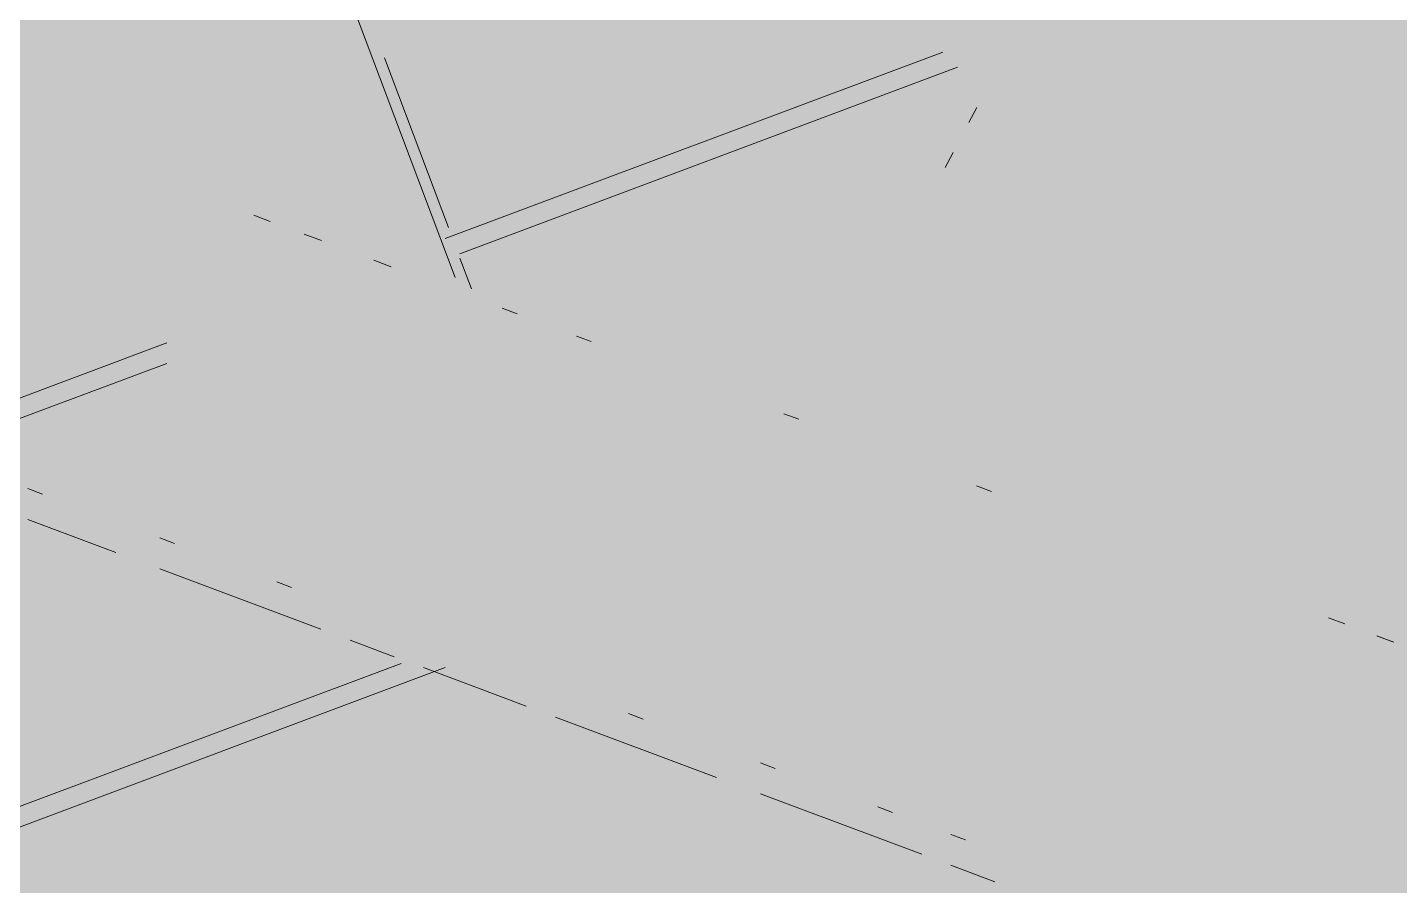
# Paper-space layout '03 3D Building and Roof' of a CAD drawing. Header units: millimetres. Extents: x 5 to 415, y 5 to 292.
# Drawn here: x 95.91 to 101.73, y 96.02 to 99.66 of the extents above; entities that cross this region are included whole.
import ezdxf

# ---------------------------------------------------------------- set-up
doc = ezdxf.new("R2010")
doc.units = ezdxf.units.MM
doc.layers.add('EXISTING', color=7, linetype='Continuous')
doc.layers.add('IMAGES', color=7, linetype='Continuous')

# ---------------------------------------------------------------- blocks, each defined once
blk = doc.blocks.new('SHEET_03')
at = {"layer": 'EXISTING', "color": 250, "lineweight": 9}
for p, q in [((97.7266, 98.5974), (97.0106, 100.4929)), ((97.4254, 99.5291), (97.697, 98.8101)), ((97.683, 98.7625), (99.7951, 99.5537)), ((97.7451, 98.6983), (99.8572, 99.4895)), ((99.9396, 99.3191), (99.9059, 99.2552)), ((99.8386, 99.1274), (99.8049, 99.0635)), ((96.8717, 98.8615), (96.9412, 98.8355)), ((97.0847, 98.7817), (97.1588, 98.754)), ((97.381, 98.6708), (97.455, 98.643)), ((97.7463, 98.6794), (97.7957, 98.5487)), ((97.9887, 98.4431), (97.9258, 98.4667)), ((98.3032, 98.3253), (98.2403, 98.3488)), ((87.4954, 94.9461), (96.5027, 98.3203)), ((87.7439, 94.9518), (96.5027, 98.2329)), ((99.1839, 97.9953), (99.121, 98.0189)), ((95.9127, 97.7014), (95.9749, 97.6781)), ((100.0017, 97.689), (99.9388, 97.7126)), ((96.2858, 97.4305), (95.9127, 97.5703)), ((96.4723, 97.4917), (96.5345, 97.4684)), ((97.1563, 97.1044), (96.4723, 97.3606)), ((96.9697, 97.3054), (97.0319, 97.2821)), ((101.4314, 97.1534), (101.5009, 97.1274)), ((101.7003, 97.0527), (101.6374, 97.0763)), ((101.6397, 97.0754), (101.7092, 97.0494)), ((97.4671, 96.988), (97.2806, 97.0578)), ((89.8559, 94.0968), (97.4966, 96.9591)), ((89.9802, 94.056), (97.683, 96.9415)), ((98.0267, 96.7783), (97.5915, 96.9414)), ((98.8351, 96.4755), (98.1511, 96.7317)), ((98.462, 96.7464), (98.5242, 96.7231)), ((99.0216, 96.5368), (99.0838, 96.5135)), ((99.7055, 96.1494), (99.0216, 96.4057)), ((99.519, 96.3504), (99.5812, 96.3271)), ((99.8299, 96.234), (99.8921, 96.2107)), ((100.0164, 96.033), (99.8299, 96.1029))]:
    blk.add_line(p, q, dxfattribs=at)
at = {"layer": 'IMAGES', "color": 7}
for points in [[(95.8378, 99.1429), (96.0092, 99.1429), (95.8378, 103.0857), (96.0092, 103.0857)], [(96.0092, 99.1429), (96.1805, 99.1429), (96.0092, 102.2286), (96.1805, 102.2286)], [(96.1805, 99.3143), (96.3519, 99.3143), (96.1805, 102.2286), (96.3519, 102.2286)], [(96.3519, 99.3143), (97.0373, 99.3143), (96.3519, 99.8286), (97.0373, 99.8286)], [(97.0373, 99.6571), (97.2087, 99.6571), (97.0373, 99.8286), (97.2087, 99.8286)], [(97.2087, 99.6571), (97.3801, 99.6571), (97.2087, 99.8286), (97.3801, 99.8286)], [(97.3801, 99.4857), (97.5514, 99.4857), (97.3801, 99.8286), (97.5514, 99.8286)], [(97.5514, 99.6571), (97.7228, 99.6571), (97.5514, 99.8286), (97.7228, 99.8286)], [(97.7228, 99.6571), (97.8942, 99.6571), (97.7228, 99.8286), (97.8942, 99.8286)], [(97.8942, 99.6571), (98.0655, 99.6571), (97.8942, 99.8286), (98.0655, 99.8286)], [(98.0655, 99.6571), (98.4082, 99.6571), (98.0655, 99.8286), (98.4082, 99.8286)], [(98.4082, 99.6571), (98.5796, 99.6571), (98.4082, 99.8286), (98.5796, 99.8286)], [(98.5796, 99.6571), (98.9223, 99.6571), (98.5796, 99.8286), (98.9223, 99.8286)], [(98.9223, 99.6571), (99.7792, 99.6571), (98.9223, 99.8286), (99.7792, 99.8286)], [(99.7792, 99.6571), (99.9505, 99.6571), (99.7792, 99.8286), (99.9505, 99.8286)], [(99.9505, 99.6571), (100.1219, 99.6571), (99.9505, 99.8286), (100.1219, 99.8286)], [(100.1219, 99.4857), (101.6641, 99.4857), (100.1219, 99.8286), (101.6641, 99.8286)], [(101.6641, 97.4286), (101.8355, 97.4286), (101.6641, 99.8286), (101.8355, 99.8286)], [(97.0373, 99.3143), (97.2087, 99.3143), (97.0373, 99.6571), (97.2087, 99.6571)], [(97.2087, 99.4857), (97.3801, 99.4857), (97.2087, 99.6571), (97.3801, 99.6571)], [(97.5514, 99.4857), (97.7228, 99.4857), (97.5514, 99.6571), (97.7228, 99.6571)], [(97.7228, 99.4857), (98.0655, 99.4857), (97.7228, 99.6571), (98.0655, 99.6571)], [(98.0655, 99.4857), (98.2369, 99.4857), (98.0655, 99.6571), (98.2369, 99.6571)], [(98.2369, 99.4857), (98.4082, 99.4857), (98.2369, 99.6571), (98.4082, 99.6571)], [(98.4082, 99.4857), (99.0937, 99.4857), (98.4082, 99.6571), (99.0937, 99.6571)], [(99.0937, 99.4857), (99.4364, 99.4857), (99.0937, 99.6571), (99.4364, 99.6571)], [(99.4364, 99.4857), (99.6078, 99.4857), (99.4364, 99.6571), (99.6078, 99.6571)], [(99.6078, 99.4857), (99.9505, 99.4857), (99.6078, 99.6571), (99.9505, 99.6571)], [(99.9505, 99.4857), (100.1219, 99.4857), (99.9505, 99.6571), (100.1219, 99.6571)], [(97.2087, 99.3143), (97.3801, 99.3143), (97.2087, 99.4857), (97.3801, 99.4857)], [(97.3801, 99.3143), (97.5514, 99.3143), (97.3801, 99.4857), (97.5514, 99.4857)], [(97.5514, 99.3143), (97.7228, 99.3143), (97.5514, 99.4857), (97.7228, 99.4857)], [(97.7228, 99.3143), (97.8942, 99.3143), (97.7228, 99.4857), (97.8942, 99.4857)], [(97.8942, 99.3143), (98.751, 99.3143), (97.8942, 99.4857), (98.751, 99.4857)], [(98.751, 99.3143), (98.9223, 99.3143), (98.751, 99.4857), (98.9223, 99.4857)], [(98.9223, 99.3143), (99.0937, 99.3143), (98.9223, 99.4857), (99.0937, 99.4857)], [(99.0937, 99.3143), (99.2651, 99.3143), (99.0937, 99.4857), (99.2651, 99.4857)], [(99.2651, 99.3143), (99.4364, 99.3143), (99.2651, 99.4857), (99.4364, 99.4857)], [(99.4364, 99.1429), (99.6078, 99.1429), (99.4364, 99.4857), (99.6078, 99.4857)], [(99.6078, 99.3143), (99.9505, 99.3143), (99.6078, 99.4857), (99.9505, 99.4857)], [(99.9505, 99.3143), (100.1219, 99.3143), (99.9505, 99.4857), (100.1219, 99.4857)], [(100.1219, 99.1429), (100.2932, 99.1429), (100.1219, 99.4857), (100.2932, 99.4857)], [(100.2932, 98.9714), (101.6641, 98.9714), (100.2932, 99.4857), (101.6641, 99.4857)], [(96.1805, 99.1429), (96.5233, 99.1429), (96.1805, 99.3143), (96.5233, 99.3143)], [(96.5233, 99.1429), (96.6946, 99.1429), (96.5233, 99.3143), (96.6946, 99.3143)], [(96.6946, 99.1429), (97.2087, 99.1429), (96.6946, 99.3143), (97.2087, 99.3143)], [(97.2087, 99.1429), (97.3801, 99.1429), (97.2087, 99.3143), (97.3801, 99.3143)], [(97.3801, 99.1429), (97.7228, 99.1429), (97.3801, 99.3143), (97.7228, 99.3143)], [(97.7228, 99.1429), (97.8942, 99.1429), (97.7228, 99.3143), (97.8942, 99.3143)], [(97.8942, 99.1429), (98.2369, 99.1429), (97.8942, 99.3143), (98.2369, 99.3143)], [(98.2369, 99.1429), (98.5796, 99.1429), (98.2369, 99.3143), (98.5796, 99.3143)], [(98.5796, 99.1429), (98.751, 99.1429), (98.5796, 99.3143), (98.751, 99.3143)], [(98.751, 99.1429), (98.9223, 99.1429), (98.751, 99.3143), (98.9223, 99.3143)], [(98.9223, 98.9714), (99.0937, 98.9714), (98.9223, 99.3143), (99.0937, 99.3143)], [(99.0937, 99.1429), (99.4364, 99.1429), (99.0937, 99.3143), (99.4364, 99.3143)], [(99.6078, 99.1429), (99.7792, 99.1429), (99.6078, 99.3143), (99.7792, 99.3143)], [(99.7792, 99.1429), (99.9505, 99.1429), (99.7792, 99.3143), (99.9505, 99.3143)], [(99.9505, 99.1429), (100.1219, 99.1429), (99.9505, 99.3143), (100.1219, 99.3143)], [(95.8378, 98.9714), (96.0092, 98.9714), (95.8378, 99.1429), (96.0092, 99.1429)], [(96.0092, 98.9714), (96.1805, 98.9714), (96.0092, 99.1429), (96.1805, 99.1429)], [(96.1805, 98.9714), (96.3519, 98.9714), (96.1805, 99.1429), (96.3519, 99.1429)], [(96.3519, 98.8), (96.5233, 98.8), (96.3519, 99.1429), (96.5233, 99.1429)], [(96.5233, 98.9714), (96.6946, 98.9714), (96.5233, 99.1429), (96.6946, 99.1429)], [(96.6946, 98.9714), (97.0373, 98.9714), (96.6946, 99.1429), (97.0373, 99.1429)], [(97.0373, 98.9714), (97.2087, 98.9714), (97.0373, 99.1429), (97.2087, 99.1429)], [(97.2087, 98.9714), (97.3801, 98.9714), (97.2087, 99.1429), (97.3801, 99.1429)], [(97.3801, 98.9714), (97.5514, 98.9714), (97.3801, 99.1429), (97.5514, 99.1429)], [(97.5514, 98.9714), (97.7228, 98.9714), (97.5514, 99.1429), (97.7228, 99.1429)], [(97.7228, 98.9714), (97.8942, 98.9714), (97.7228, 99.1429), (97.8942, 99.1429)], [(97.8942, 98.9714), (98.2369, 98.9714), (97.8942, 99.1429), (98.2369, 99.1429)], [(98.2369, 98.9714), (98.4082, 98.9714), (98.2369, 99.1429), (98.4082, 99.1429)], [(98.4082, 98.9714), (98.5796, 98.9714), (98.4082, 99.1429), (98.5796, 99.1429)], [(98.5796, 98.9714), (98.9223, 98.9714), (98.5796, 99.1429), (98.9223, 99.1429)], [(99.0937, 98.9714), (99.2651, 98.9714), (99.0937, 99.1429), (99.2651, 99.1429)], [(99.2651, 98.9714), (99.4364, 98.9714), (99.2651, 99.1429), (99.4364, 99.1429)], [(99.4364, 98.8), (99.6078, 98.8), (99.4364, 99.1429), (99.6078, 99.1429)], [(99.6078, 98.9714), (99.7792, 98.9714), (99.6078, 99.1429), (99.7792, 99.1429)], [(99.7792, 98.9714), (99.9505, 98.9714), (99.7792, 99.1429), (99.9505, 99.1429)], [(99.9505, 98.9714), (100.1219, 98.9714), (99.9505, 99.1429), (100.1219, 99.1429)], [(100.1219, 98.9714), (100.2932, 98.9714), (100.1219, 99.1429), (100.2932, 99.1429)], [(95.8378, 98.8), (96.0092, 98.8), (95.8378, 98.9714), (96.0092, 98.9714)], [(96.0092, 98.8), (96.1805, 98.8), (96.0092, 98.9714), (96.1805, 98.9714)], [(96.1805, 98.8), (96.3519, 98.8), (96.1805, 98.9714), (96.3519, 98.9714)], [(96.5233, 98.8), (96.6946, 98.8), (96.5233, 98.9714), (96.6946, 98.9714)], [(96.6946, 98.8), (97.0373, 98.8), (96.6946, 98.9714), (97.0373, 98.9714)], [(97.0373, 98.8), (97.2087, 98.8), (97.0373, 98.9714), (97.2087, 98.9714)], [(97.2087, 98.8), (97.3801, 98.8), (97.2087, 98.9714), (97.3801, 98.9714)], [(97.3801, 98.8), (97.5514, 98.8), (97.3801, 98.9714), (97.5514, 98.9714)], [(97.5514, 98.8), (97.7228, 98.8), (97.5514, 98.9714), (97.7228, 98.9714)], [(97.7228, 98.8), (97.8942, 98.8), (97.7228, 98.9714), (97.8942, 98.9714)], [(97.8942, 98.8), (98.0655, 98.8), (97.8942, 98.9714), (98.0655, 98.9714)], [(98.0655, 98.8), (98.5796, 98.8), (98.0655, 98.9714), (98.5796, 98.9714)], [(98.5796, 98.8), (98.751, 98.8), (98.5796, 98.9714), (98.751, 98.9714)], [(98.751, 98.8), (98.9223, 98.8), (98.751, 98.9714), (98.9223, 98.9714)], [(98.9223, 98.8), (99.2651, 98.8), (98.9223, 98.9714), (99.2651, 98.9714)], [(99.2651, 98.8), (99.4364, 98.8), (99.2651, 98.9714), (99.4364, 98.9714)], [(99.6078, 98.8), (99.7792, 98.8), (99.6078, 98.9714), (99.7792, 98.9714)], [(99.7792, 98.8), (99.9505, 98.8), (99.7792, 98.9714), (99.9505, 98.9714)], [(99.9505, 98.8), (100.1219, 98.8), (99.9505, 98.9714), (100.1219, 98.9714)], [(100.1219, 98.8), (101.6641, 98.8), (100.1219, 98.9714), (101.6641, 98.9714)], [(95.8378, 98.6286), (96.0092, 98.6286), (95.8378, 98.8), (96.0092, 98.8)], [(96.0092, 98.4571), (96.1805, 98.4571), (96.0092, 98.8), (96.1805, 98.8)], [(96.1805, 98.6286), (96.3519, 98.6286), (96.1805, 98.8), (96.3519, 98.8)], [(96.3519, 98.6286), (96.6946, 98.6286), (96.3519, 98.8), (96.6946, 98.8)], [(96.6946, 98.6286), (96.866, 98.6286), (96.6946, 98.8), (96.866, 98.8)], [(96.866, 98.6286), (97.0373, 98.6286), (96.866, 98.8), (97.0373, 98.8)], [(97.0373, 98.6286), (97.3801, 98.6286), (97.0373, 98.8), (97.3801, 98.8)], [(97.3801, 98.6286), (97.5514, 98.6286), (97.3801, 98.8), (97.5514, 98.8)], [(97.5514, 98.6286), (97.7228, 98.6286), (97.5514, 98.8), (97.7228, 98.8)], [(97.7228, 98.6286), (97.8942, 98.6286), (97.7228, 98.8), (97.8942, 98.8)], [(97.8942, 98.6286), (98.0655, 98.6286), (97.8942, 98.8), (98.0655, 98.8)], [(98.0655, 98.6286), (98.2369, 98.6286), (98.0655, 98.8), (98.2369, 98.8)], [(98.2369, 98.6286), (98.4082, 98.6286), (98.2369, 98.8), (98.4082, 98.8)], [(98.4082, 98.6286), (98.9223, 98.6286), (98.4082, 98.8), (98.9223, 98.8)], [(98.9223, 98.6286), (99.4364, 98.6286), (98.9223, 98.8), (99.4364, 98.8)], [(99.4364, 98.6286), (99.7792, 98.6286), (99.4364, 98.8), (99.7792, 98.8)], [(99.7792, 98.6286), (99.9505, 98.6286), (99.7792, 98.8), (99.9505, 98.8)], [(99.9505, 98.4571), (101.6641, 98.4571), (99.9505, 98.8), (101.6641, 98.8)], [(95.4951, 98.4571), (96.0092, 98.4571), (95.4951, 98.6286), (96.0092, 98.6286)], [(96.1805, 98.4571), (96.3519, 98.4571), (96.1805, 98.6286), (96.3519, 98.6286)], [(96.3519, 98.4571), (96.866, 98.4571), (96.3519, 98.6286), (96.866, 98.6286)], [(96.866, 98.4571), (97.0373, 98.4571), (96.866, 98.6286), (97.0373, 98.6286)], [(97.0373, 98.4571), (97.2087, 98.4571), (97.0373, 98.6286), (97.2087, 98.6286)], [(97.2087, 98.4571), (97.3801, 98.4571), (97.2087, 98.6286), (97.3801, 98.6286)], [(97.3801, 98.4571), (97.7228, 98.4571), (97.3801, 98.6286), (97.7228, 98.6286)], [(97.7228, 98.4571), (97.8942, 98.4571), (97.7228, 98.6286), (97.8942, 98.6286)], [(97.8942, 98.2857), (98.0655, 98.2857), (97.8942, 98.6286), (98.0655, 98.6286)], [(98.0655, 98.4571), (98.4082, 98.4571), (98.0655, 98.6286), (98.4082, 98.6286)], [(98.4082, 98.4571), (99.4364, 98.4571), (98.4082, 98.6286), (99.4364, 98.6286)], [(99.4364, 98.4571), (99.6078, 98.4571), (99.4364, 98.6286), (99.6078, 98.6286)], [(99.6078, 98.4571), (99.7792, 98.4571), (99.6078, 98.6286), (99.7792, 98.6286)], [(99.7792, 98.4571), (99.9505, 98.4571), (99.7792, 98.6286), (99.9505, 98.6286)], [(95.1523, 98.2857), (96.0092, 98.2857), (95.1523, 98.4571), (96.0092, 98.4571)], [(96.0092, 98.2857), (96.1805, 98.2857), (96.0092, 98.4571), (96.1805, 98.4571)], [(96.1805, 98.2857), (96.3519, 98.2857), (96.1805, 98.4571), (96.3519, 98.4571)], [(96.3519, 98.2857), (96.6946, 98.2857), (96.3519, 98.4571), (96.6946, 98.4571)], [(96.6946, 98.2857), (96.866, 98.2857), (96.6946, 98.4571), (96.866, 98.4571)], [(96.866, 98.2857), (97.0373, 98.2857), (96.866, 98.4571), (97.0373, 98.4571)], [(97.0373, 98.2857), (97.2087, 98.2857), (97.0373, 98.4571), (97.2087, 98.4571)], [(97.2087, 98.2857), (97.3801, 98.2857), (97.2087, 98.4571), (97.3801, 98.4571)], [(97.3801, 98.2857), (97.5514, 98.2857), (97.3801, 98.4571), (97.5514, 98.4571)], [(97.5514, 98.2857), (97.7228, 98.2857), (97.5514, 98.4571), (97.7228, 98.4571)], [(97.7228, 98.2857), (97.8942, 98.2857), (97.7228, 98.4571), (97.8942, 98.4571)], [(98.0655, 98.2857), (98.4082, 98.2857), (98.0655, 98.4571), (98.4082, 98.4571)], [(98.4082, 98.2857), (98.751, 98.2857), (98.4082, 98.4571), (98.751, 98.4571)], [(98.751, 98.2857), (98.9223, 98.2857), (98.751, 98.4571), (98.9223, 98.4571)], [(98.9223, 98.2857), (99.0937, 98.2857), (98.9223, 98.4571), (99.0937, 98.4571)], [(99.0937, 98.2857), (99.2651, 98.2857), (99.0937, 98.4571), (99.2651, 98.4571)], [(99.2651, 98.2857), (99.6078, 98.2857), (99.2651, 98.4571), (99.6078, 98.4571)], [(99.6078, 97.9429), (99.7792, 97.9429), (99.6078, 98.4571), (99.7792, 98.4571)], [(99.7792, 97.9429), (101.6641, 97.9429), (99.7792, 98.4571), (101.6641, 98.4571)], [(95.8378, 98.1143), (96.0092, 98.1143), (95.8378, 98.2857), (96.0092, 98.2857)], [(96.0092, 98.1143), (96.1805, 98.1143), (96.0092, 98.2857), (96.1805, 98.2857)], [(96.1805, 97.9429), (96.3519, 97.9429), (96.1805, 98.2857), (96.3519, 98.2857)], [(96.3519, 98.1143), (96.5233, 98.1143), (96.3519, 98.2857), (96.5233, 98.2857)], [(96.5233, 98.1143), (96.6946, 98.1143), (96.5233, 98.2857), (96.6946, 98.2857)], [(96.6946, 98.1143), (96.866, 98.1143), (96.6946, 98.2857), (96.866, 98.2857)], [(96.866, 98.1143), (97.7228, 98.1143), (96.866, 98.2857), (97.7228, 98.2857)], [(97.7228, 98.1143), (98.0655, 98.1143), (97.7228, 98.2857), (98.0655, 98.2857)], [(98.0655, 98.1143), (98.2369, 98.1143), (98.0655, 98.2857), (98.2369, 98.2857)], [(98.2369, 98.1143), (98.4082, 98.1143), (98.2369, 98.2857), (98.4082, 98.2857)], [(98.4082, 98.1143), (98.5796, 98.1143), (98.4082, 98.2857), (98.5796, 98.2857)], [(98.5796, 98.1143), (98.751, 98.1143), (98.5796, 98.2857), (98.751, 98.2857)], [(98.751, 98.1143), (98.9223, 98.1143), (98.751, 98.2857), (98.9223, 98.2857)], [(98.9223, 98.1143), (99.0937, 98.1143), (98.9223, 98.2857), (99.0937, 98.2857)], [(99.0937, 98.1143), (99.2651, 98.1143), (99.0937, 98.2857), (99.2651, 98.2857)], [(99.2651, 98.1143), (99.4364, 98.1143), (99.2651, 98.2857), (99.4364, 98.2857)], [(99.4364, 98.1143), (99.6078, 98.1143), (99.4364, 98.2857), (99.6078, 98.2857)], [(95.8378, 97.9429), (96.1805, 97.9429), (95.8378, 98.1143), (96.1805, 98.1143)], [(96.3519, 97.9429), (96.5233, 97.9429), (96.3519, 98.1143), (96.5233, 98.1143)], [(96.5233, 97.9429), (96.6946, 97.9429), (96.5233, 98.1143), (96.6946, 98.1143)], [(96.6946, 97.9429), (98.0655, 97.9429), (96.6946, 98.1143), (98.0655, 98.1143)], [(98.0655, 97.9429), (98.2369, 97.9429), (98.0655, 98.1143), (98.2369, 98.1143)], [(98.2369, 97.9429), (98.751, 97.9429), (98.2369, 98.1143), (98.751, 98.1143)], [(98.751, 97.9429), (98.9223, 97.9429), (98.751, 98.1143), (98.9223, 98.1143)], [(98.9223, 97.9429), (99.2651, 97.9429), (98.9223, 98.1143), (99.2651, 98.1143)], [(99.2651, 97.9429), (99.4364, 97.9429), (99.2651, 98.1143), (99.4364, 98.1143)], [(99.4364, 97.9429), (99.6078, 97.9429), (99.4364, 98.1143), (99.6078, 98.1143)], [(95.8378, 97.6), (96.0092, 97.6), (95.8378, 97.9429), (96.0092, 97.9429)], [(96.0092, 97.7714), (96.1805, 97.7714), (96.0092, 97.9429), (96.1805, 97.9429)], [(96.1805, 97.7714), (96.3519, 97.7714), (96.1805, 97.9429), (96.3519, 97.9429)], [(96.3519, 97.7714), (96.5233, 97.7714), (96.3519, 97.9429), (96.5233, 97.9429)], [(96.5233, 97.7714), (96.6946, 97.7714), (96.5233, 97.9429), (96.6946, 97.9429)], [(96.6946, 97.7714), (98.751, 97.7714), (96.6946, 97.9429), (98.751, 97.9429)], [(98.751, 97.7714), (98.9223, 97.7714), (98.751, 97.9429), (98.9223, 97.9429)], [(98.9223, 97.7714), (99.0937, 97.7714), (98.9223, 97.9429), (99.0937, 97.9429)], [(99.0937, 97.7714), (99.4364, 97.7714), (99.0937, 97.9429), (99.4364, 97.9429)], [(99.4364, 97.7714), (99.6078, 97.7714), (99.4364, 97.9429), (99.6078, 97.9429)], [(99.6078, 97.7714), (99.7792, 97.7714), (99.6078, 97.9429), (99.7792, 97.9429)], [(99.7792, 97.7714), (99.9505, 97.7714), (99.7792, 97.9429), (99.9505, 97.9429)], [(99.9505, 97.7714), (100.1219, 97.7714), (99.9505, 97.9429), (100.1219, 97.9429)], [(100.1219, 97.7714), (100.2932, 97.7714), (100.1219, 97.9429), (100.2932, 97.9429)], [(100.2932, 97.7714), (100.4646, 97.7714), (100.2932, 97.9429), (100.4646, 97.9429)], [(100.4646, 97.7714), (101.6641, 97.7714), (100.4646, 97.9429), (101.6641, 97.9429)], [(96.0092, 97.6), (96.1805, 97.6), (96.0092, 97.7714), (96.1805, 97.7714)], [(96.1805, 97.6), (96.3519, 97.6), (96.1805, 97.7714), (96.3519, 97.7714)], [(96.3519, 97.6), (96.6946, 97.6), (96.3519, 97.7714), (96.6946, 97.7714)], [(96.6946, 97.6), (97.0373, 97.6), (96.6946, 97.7714), (97.0373, 97.7714)], [(97.0373, 97.4286), (97.2087, 97.4286), (97.0373, 97.7714), (97.2087, 97.7714)], [(97.2087, 97.6), (97.3801, 97.6), (97.2087, 97.7714), (97.3801, 97.7714)], [(97.3801, 97.6), (99.0937, 97.6), (97.3801, 97.7714), (99.0937, 97.7714)], [(99.0937, 97.6), (99.4364, 97.6), (99.0937, 97.7714), (99.4364, 97.7714)], [(99.4364, 97.6), (99.7792, 97.6), (99.4364, 97.7714), (99.7792, 97.7714)], [(99.7792, 97.6), (100.1219, 97.6), (99.7792, 97.7714), (100.1219, 97.7714)], [(100.1219, 97.4286), (100.2932, 97.4286), (100.1219, 97.7714), (100.2932, 97.7714)], [(100.2932, 97.6), (100.4646, 97.6), (100.2932, 97.7714), (100.4646, 97.7714)], [(100.4646, 97.6), (100.636, 97.6), (100.4646, 97.7714), (100.636, 97.7714)], [(100.636, 97.6), (100.8073, 97.6), (100.636, 97.7714), (100.8073, 97.7714)], [(100.8073, 97.6), (101.6641, 97.6), (100.8073, 97.7714), (101.6641, 97.7714)], [(95.8378, 97.4286), (96.0092, 97.4286), (95.8378, 97.6), (96.0092, 97.6)], [(96.0092, 97.4286), (96.1805, 97.4286), (96.0092, 97.6), (96.1805, 97.6)], [(96.1805, 97.4286), (96.3519, 97.4286), (96.1805, 97.6), (96.3519, 97.6)], [(96.3519, 97.4286), (96.5233, 97.4286), (96.3519, 97.6), (96.5233, 97.6)], [(96.5233, 97.4286), (96.6946, 97.4286), (96.5233, 97.6), (96.6946, 97.6)], [(96.6946, 97.4286), (96.866, 97.4286), (96.6946, 97.6), (96.866, 97.6)], [(96.866, 97.4286), (97.0373, 97.4286), (96.866, 97.6), (97.0373, 97.6)], [(97.2087, 97.4286), (97.3801, 97.4286), (97.2087, 97.6), (97.3801, 97.6)], [(97.3801, 97.4286), (97.5514, 97.4286), (97.3801, 97.6), (97.5514, 97.6)], [(97.5514, 97.4286), (97.7228, 97.4286), (97.5514, 97.6), (97.7228, 97.6)], [(97.7228, 97.4286), (99.4364, 97.4286), (97.7228, 97.6), (99.4364, 97.6)], [(99.4364, 97.4286), (99.7792, 97.4286), (99.4364, 97.6), (99.7792, 97.6)], [(99.7792, 97.4286), (99.9505, 97.4286), (99.7792, 97.6), (99.9505, 97.6)], [(99.9505, 97.4286), (100.1219, 97.4286), (99.9505, 97.6), (100.1219, 97.6)], [(100.2932, 97.4286), (100.4646, 97.4286), (100.2932, 97.6), (100.4646, 97.6)], [(100.4646, 97.4286), (100.636, 97.4286), (100.4646, 97.6), (100.636, 97.6)], [(100.636, 97.4286), (100.8073, 97.4286), (100.636, 97.6), (100.8073, 97.6)], [(100.8073, 97.4286), (100.9787, 97.4286), (100.8073, 97.6), (100.9787, 97.6)], [(100.9787, 97.4286), (101.1501, 97.4286), (100.9787, 97.6), (101.1501, 97.6)], [(101.1501, 97.4286), (101.6641, 97.4286), (101.1501, 97.6), (101.6641, 97.6)], [(95.8378, 97.2571), (96.0092, 97.2571), (95.8378, 97.4286), (96.0092, 97.4286)], [(96.0092, 97.2571), (96.1805, 97.2571), (96.0092, 97.4286), (96.1805, 97.4286)], [(96.1805, 97.2571), (96.3519, 97.2571), (96.1805, 97.4286), (96.3519, 97.4286)], [(96.3519, 97.2571), (96.5233, 97.2571), (96.3519, 97.4286), (96.5233, 97.4286)], [(96.5233, 97.2571), (96.6946, 97.2571), (96.5233, 97.4286), (96.6946, 97.4286)], [(96.6946, 97.2571), (96.866, 97.2571), (96.6946, 97.4286), (96.866, 97.4286)], [(96.866, 97.2571), (97.0373, 97.2571), (96.866, 97.4286), (97.0373, 97.4286)], [(97.0373, 97.2571), (97.2087, 97.2571), (97.0373, 97.4286), (97.2087, 97.4286)], [(97.2087, 97.2571), (97.3801, 97.2571), (97.2087, 97.4286), (97.3801, 97.4286)], [(97.3801, 97.2571), (97.5514, 97.2571), (97.3801, 97.4286), (97.5514, 97.4286)], [(97.5514, 97.2571), (97.7228, 97.2571), (97.5514, 97.4286), (97.7228, 97.4286)], [(97.7228, 97.2571), (97.8942, 97.2571), (97.7228, 97.4286), (97.8942, 97.4286)], [(97.8942, 97.2571), (98.2369, 97.2571), (97.8942, 97.4286), (98.2369, 97.4286)], [(98.2369, 97.2571), (99.9505, 97.2571), (98.2369, 97.4286), (99.9505, 97.4286)], [(99.9505, 97.2571), (100.2932, 97.2571), (99.9505, 97.4286), (100.2932, 97.4286)], [(100.2932, 97.2571), (100.4646, 97.2571), (100.2932, 97.4286), (100.4646, 97.4286)], [(100.4646, 97.2571), (100.636, 97.2571), (100.4646, 97.4286), (100.636, 97.4286)], [(100.636, 97.2571), (100.9787, 97.2571), (100.636, 97.4286), (100.9787, 97.4286)], [(100.9787, 97.2571), (101.1501, 97.2571), (100.9787, 97.4286), (101.1501, 97.4286)], [(101.1501, 97.2571), (101.4928, 97.2571), (101.1501, 97.4286), (101.4928, 97.4286)], [(101.4928, 97.2571), (101.8355, 97.2571), (101.4928, 97.4286), (101.8355, 97.4286)], [(94.6383, 97.0857), (96.1805, 97.0857), (94.6383, 97.2571), (96.1805, 97.2571)], [(96.1805, 97.0857), (96.3519, 97.0857), (96.1805, 97.2571), (96.3519, 97.2571)], [(96.3519, 97.0857), (96.5233, 97.0857), (96.3519, 97.2571), (96.5233, 97.2571)], [(96.5233, 97.0857), (96.6946, 97.0857), (96.5233, 97.2571), (96.6946, 97.2571)], [(96.6946, 97.0857), (97.0373, 97.0857), (96.6946, 97.2571), (97.0373, 97.2571)], [(97.0373, 97.0857), (97.3801, 97.0857), (97.0373, 97.2571), (97.3801, 97.2571)], [(97.3801, 97.0857), (97.7228, 97.0857), (97.3801, 97.2571), (97.7228, 97.2571)], [(97.7228, 97.0857), (97.8942, 97.0857), (97.7228, 97.2571), (97.8942, 97.2571)], [(97.8942, 97.0857), (98.4082, 97.0857), (97.8942, 97.2571), (98.4082, 97.2571)], [(98.4082, 97.0857), (98.751, 97.0857), (98.4082, 97.2571), (98.751, 97.2571)], [(98.751, 97.0857), (100.4646, 97.0857), (98.751, 97.2571), (100.4646, 97.2571)], [(100.4646, 97.0857), (100.8073, 97.0857), (100.4646, 97.2571), (100.8073, 97.2571)], [(100.8073, 97.0857), (100.9787, 97.0857), (100.8073, 97.2571), (100.9787, 97.2571)], [(100.9787, 97.0857), (101.1501, 97.0857), (100.9787, 97.2571), (101.1501, 97.2571)], [(101.1501, 97.0857), (101.3214, 97.0857), (101.1501, 97.2571), (101.3214, 97.2571)], [(101.3214, 96.9143), (101.4928, 96.9143), (101.3214, 97.2571), (101.4928, 97.2571)], [(101.4928, 97.0857), (101.6641, 97.0857), (101.4928, 97.2571), (101.6641, 97.2571)], [(101.6641, 97.0857), (101.8355, 97.0857), (101.6641, 97.2571), (101.8355, 97.2571)], [(95.8378, 96.9143), (96.3519, 96.9143), (95.8378, 97.0857), (96.3519, 97.0857)], [(96.3519, 96.9143), (96.5233, 96.9143), (96.3519, 97.0857), (96.5233, 97.0857)], [(96.5233, 96.9143), (96.6946, 96.9143), (96.5233, 97.0857), (96.6946, 97.0857)], [(96.6946, 96.9143), (96.866, 96.9143), (96.6946, 97.0857), (96.866, 97.0857)], [(96.866, 96.9143), (97.0373, 96.9143), (96.866, 97.0857), (97.0373, 97.0857)], [(97.0373, 96.9143), (97.2087, 96.9143), (97.0373, 97.0857), (97.2087, 97.0857)], [(97.2087, 96.9143), (97.5514, 96.9143), (97.2087, 97.0857), (97.5514, 97.0857)], [(97.5514, 96.9143), (97.7228, 96.9143), (97.5514, 97.0857), (97.7228, 97.0857)], [(97.7228, 96.9143), (97.8942, 96.9143), (97.7228, 97.0857), (97.8942, 97.0857)], [(97.8942, 96.9143), (98.2369, 96.9143), (97.8942, 97.0857), (98.2369, 97.0857)], [(98.2369, 96.9143), (98.4082, 96.9143), (98.2369, 97.0857), (98.4082, 97.0857)], [(98.4082, 96.9143), (98.5796, 96.9143), (98.4082, 97.0857), (98.5796, 97.0857)], [(98.5796, 96.9143), (98.751, 96.9143), (98.5796, 97.0857), (98.751, 97.0857)], [(98.751, 96.9143), (99.0937, 96.9143), (98.751, 97.0857), (99.0937, 97.0857)], [(99.0937, 96.9143), (100.8073, 96.9143), (99.0937, 97.0857), (100.8073, 97.0857)], [(100.8073, 96.9143), (101.3214, 96.9143), (100.8073, 97.0857), (101.3214, 97.0857)], [(101.4928, 96.9143), (102.0069, 96.9143), (101.4928, 97.0857), (102.0069, 97.0857)], [(95.8378, 96.7429), (96.1805, 96.7429), (95.8378, 96.9143), (96.1805, 96.9143)], [(96.1805, 96.7429), (96.3519, 96.7429), (96.1805, 96.9143), (96.3519, 96.9143)], [(96.3519, 96.5714), (96.5233, 96.5714), (96.3519, 96.9143), (96.5233, 96.9143)], [(96.5233, 96.7429), (96.6946, 96.7429), (96.5233, 96.9143), (96.6946, 96.9143)], [(96.6946, 96.7429), (96.866, 96.7429), (96.6946, 96.9143), (96.866, 96.9143)], [(96.866, 96.7429), (97.0373, 96.7429), (96.866, 96.9143), (97.0373, 96.9143)], [(97.0373, 96.7429), (97.2087, 96.7429), (97.0373, 96.9143), (97.2087, 96.9143)], [(97.2087, 96.7429), (97.3801, 96.7429), (97.2087, 96.9143), (97.3801, 96.9143)], [(97.3801, 96.7429), (97.5514, 96.7429), (97.3801, 96.9143), (97.5514, 96.9143)], [(97.5514, 96.7429), (98.0655, 96.7429), (97.5514, 96.9143), (98.0655, 96.9143)], [(98.0655, 96.7429), (98.2369, 96.7429), (98.0655, 96.9143), (98.2369, 96.9143)], [(98.2369, 96.7429), (98.4082, 96.7429), (98.2369, 96.9143), (98.4082, 96.9143)], [(98.4082, 96.7429), (98.5796, 96.7429), (98.4082, 96.9143), (98.5796, 96.9143)], [(98.5796, 96.7429), (98.751, 96.7429), (98.5796, 96.9143), (98.751, 96.9143)], [(98.751, 96.7429), (99.2651, 96.7429), (98.751, 96.9143), (99.2651, 96.9143)], [(99.2651, 96.7429), (99.6078, 96.7429), (99.2651, 96.9143), (99.6078, 96.9143)], [(99.6078, 96.7429), (101.3214, 96.7429), (99.6078, 96.9143), (101.3214, 96.9143)], [(101.3214, 96.7429), (101.6641, 96.7429), (101.3214, 96.9143), (101.6641, 96.9143)], [(101.6641, 96.7429), (101.8355, 96.7429), (101.6641, 96.9143), (101.8355, 96.9143)], [(95.8378, 96.5714), (96.0092, 96.5714), (95.8378, 96.7429), (96.0092, 96.7429)], [(96.0092, 96.5714), (96.1805, 96.5714), (96.0092, 96.7429), (96.1805, 96.7429)], [(96.1805, 96.5714), (96.3519, 96.5714), (96.1805, 96.7429), (96.3519, 96.7429)], [(96.5233, 96.5714), (96.6946, 96.5714), (96.5233, 96.7429), (96.6946, 96.7429)], [(96.6946, 96.5714), (96.866, 96.5714), (96.6946, 96.7429), (96.866, 96.7429)], [(96.866, 96.5714), (97.0373, 96.5714), (96.866, 96.7429), (97.0373, 96.7429)], [(97.0373, 96.5714), (97.2087, 96.5714), (97.0373, 96.7429), (97.2087, 96.7429)], [(97.2087, 96.5714), (97.5514, 96.5714), (97.2087, 96.7429), (97.5514, 96.7429)], [(97.5514, 96.5714), (97.7228, 96.5714), (97.5514, 96.7429), (97.7228, 96.7429)], [(97.7228, 96.5714), (97.8942, 96.5714), (97.7228, 96.7429), (97.8942, 96.7429)], [(97.8942, 96.5714), (98.0655, 96.5714), (97.8942, 96.7429), (98.0655, 96.7429)], [(98.0655, 96.5714), (98.2369, 96.5714), (98.0655, 96.7429), (98.2369, 96.7429)], [(98.2369, 96.5714), (98.4082, 96.5714), (98.2369, 96.7429), (98.4082, 96.7429)], [(98.4082, 96.5714), (98.751, 96.5714), (98.4082, 96.7429), (98.751, 96.7429)], [(98.751, 96.5714), (99.7792, 96.5714), (98.751, 96.7429), (99.7792, 96.7429)], [(99.7792, 96.4), (99.9505, 96.4), (99.7792, 96.7429), (99.9505, 96.7429)], [(99.9505, 96.5714), (100.1219, 96.5714), (99.9505, 96.7429), (100.1219, 96.7429)], [(100.1219, 96.5714), (101.6641, 96.5714), (100.1219, 96.7429), (101.6641, 96.7429)], [(101.6641, 96.5714), (102.0069, 96.5714), (101.6641, 96.7429), (102.0069, 96.7429)], [(95.8378, 96.4), (96.0092, 96.4), (95.8378, 96.5714), (96.0092, 96.5714)], [(96.0092, 96.4), (96.1805, 96.4), (96.0092, 96.5714), (96.1805, 96.5714)], [(96.1805, 96.4), (96.3519, 96.4), (96.1805, 96.5714), (96.3519, 96.5714)], [(96.3519, 96.4), (96.5233, 96.4), (96.3519, 96.5714), (96.5233, 96.5714)], [(96.5233, 96.4), (96.866, 96.4), (96.5233, 96.5714), (96.866, 96.5714)], [(96.866, 96.4), (97.0373, 96.4), (96.866, 96.5714), (97.0373, 96.5714)], [(97.0373, 96.4), (97.3801, 96.4), (97.0373, 96.5714), (97.3801, 96.5714)], [(97.3801, 96.4), (97.5514, 96.4), (97.3801, 96.5714), (97.5514, 96.5714)], [(97.5514, 96.4), (97.8942, 96.4), (97.5514, 96.5714), (97.8942, 96.5714)], [(97.8942, 96.4), (98.0655, 96.4), (97.8942, 96.5714), (98.0655, 96.5714)], [(98.0655, 96.4), (98.2369, 96.4), (98.0655, 96.5714), (98.2369, 96.5714)], [(98.2369, 96.4), (98.5796, 96.4), (98.2369, 96.5714), (98.5796, 96.5714)], [(98.5796, 96.4), (98.751, 96.4), (98.5796, 96.5714), (98.751, 96.5714)], [(98.751, 96.4), (98.9223, 96.4), (98.751, 96.5714), (98.9223, 96.5714)], [(98.9223, 96.4), (99.0937, 96.4), (98.9223, 96.5714), (99.0937, 96.5714)], [(99.0937, 96.4), (99.2651, 96.4), (99.0937, 96.5714), (99.2651, 96.5714)], [(99.2651, 96.4), (99.4364, 96.4), (99.2651, 96.5714), (99.4364, 96.5714)], [(99.4364, 96.4), (99.6078, 96.4), (99.4364, 96.5714), (99.6078, 96.5714)], [(99.6078, 96.4), (99.7792, 96.4), (99.6078, 96.5714), (99.7792, 96.5714)], [(99.9505, 96.4), (100.1219, 96.4), (99.9505, 96.5714), (100.1219, 96.5714)], [(100.1219, 96.4), (100.4646, 96.4), (100.1219, 96.5714), (100.4646, 96.5714)], [(100.4646, 96.4), (102.1782, 96.4), (100.4646, 96.5714), (102.1782, 96.5714)], [(95.8378, 96.2286), (96.0092, 96.2286), (95.8378, 96.4), (96.0092, 96.4)], [(96.0092, 96.2286), (96.1805, 96.2286), (96.0092, 96.4), (96.1805, 96.4)], [(96.1805, 96.2286), (96.3519, 96.2286), (96.1805, 96.4), (96.3519, 96.4)], [(96.3519, 96.2286), (96.6946, 96.2286), (96.3519, 96.4), (96.6946, 96.4)], [(96.6946, 96.2286), (98.4082, 96.2286), (96.6946, 96.4), (98.4082, 96.4)], [(98.4082, 96.2286), (98.5796, 96.2286), (98.4082, 96.4), (98.5796, 96.4)], [(98.5796, 96.2286), (98.751, 96.2286), (98.5796, 96.4), (98.751, 96.4)], [(98.751, 96.2286), (98.9223, 96.2286), (98.751, 96.4), (98.9223, 96.4)], [(98.9223, 96.2286), (99.2651, 96.2286), (98.9223, 96.4), (99.2651, 96.4)], [(99.2651, 96.2286), (99.4364, 96.2286), (99.2651, 96.4), (99.4364, 96.4)], [(99.4364, 96.2286), (99.6078, 96.2286), (99.4364, 96.4), (99.6078, 96.4)], [(99.6078, 96.2286), (99.7792, 96.2286), (99.6078, 96.4), (99.7792, 96.4)], [(99.7792, 96.2286), (99.9505, 96.2286), (99.7792, 96.4), (99.9505, 96.4)], [(99.9505, 96.2286), (100.1219, 96.2286), (99.9505, 96.4), (100.1219, 96.4)], [(100.1219, 96.2286), (100.2932, 96.2286), (100.1219, 96.4), (100.2932, 96.4)], [(100.2932, 96.2286), (100.636, 96.2286), (100.2932, 96.4), (100.636, 96.4)], [(100.636, 96.2286), (100.8073, 96.2286), (100.636, 96.4), (100.8073, 96.4)], [(100.8073, 96.2286), (100.9787, 96.2286), (100.8073, 96.4), (100.9787, 96.4)], [(100.9787, 96.2286), (102.8637, 96.2286), (100.9787, 96.4), (102.8637, 96.4)], [(95.6664, 96.0571), (96.1805, 96.0571), (95.6664, 96.2286), (96.1805, 96.2286)], [(96.1805, 96.0571), (96.3519, 96.0571), (96.1805, 96.2286), (96.3519, 96.2286)], [(96.3519, 96.0571), (98.9223, 96.0571), (96.3519, 96.2286), (98.9223, 96.2286)], [(98.9223, 96.0571), (99.0937, 96.0571), (98.9223, 96.2286), (99.0937, 96.2286)], [(99.0937, 96.0571), (99.2651, 96.0571), (99.0937, 96.2286), (99.2651, 96.2286)], [(99.2651, 96.0571), (99.4364, 96.0571), (99.2651, 96.2286), (99.4364, 96.2286)], [(99.4364, 96.0571), (99.7792, 96.0571), (99.4364, 96.2286), (99.7792, 96.2286)], [(99.7792, 96.0571), (100.1219, 96.0571), (99.7792, 96.2286), (100.1219, 96.2286)], [(100.1219, 96.0571), (100.2932, 96.0571), (100.1219, 96.2286), (100.2932, 96.2286)], [(100.2932, 96.0571), (100.4646, 96.0571), (100.2932, 96.2286), (100.4646, 96.2286)], [(100.4646, 96.0571), (100.636, 96.0571), (100.4646, 96.2286), (100.636, 96.2286)], [(100.636, 96.0571), (100.9787, 96.0571), (100.636, 96.2286), (100.9787, 96.2286)], [(100.9787, 95.8857), (101.3214, 95.8857), (100.9787, 96.2286), (101.3214, 96.2286)], [(101.3214, 96.0571), (103.2064, 96.0571), (101.3214, 96.2286), (103.2064, 96.2286)], [(95.8378, 95.8857), (96.0092, 95.8857), (95.8378, 96.0571), (96.0092, 96.0571)], [(96.0092, 95.8857), (99.4364, 95.8857), (96.0092, 96.0571), (99.4364, 96.0571)], [(99.4364, 95.8857), (99.6078, 95.8857), (99.4364, 96.0571), (99.6078, 96.0571)], [(99.6078, 95.8857), (99.7792, 95.8857), (99.6078, 96.0571), (99.7792, 96.0571)], [(99.7792, 95.8857), (100.1219, 95.8857), (99.7792, 96.0571), (100.1219, 96.0571)], [(100.1219, 95.8857), (100.2932, 95.8857), (100.1219, 96.0571), (100.2932, 96.0571)], [(100.2932, 95.8857), (100.4646, 95.8857), (100.2932, 96.0571), (100.4646, 96.0571)], [(100.4646, 95.8857), (100.636, 95.8857), (100.4646, 96.0571), (100.636, 96.0571)], [(100.636, 95.8857), (100.8073, 95.8857), (100.636, 96.0571), (100.8073, 96.0571)], [(100.8073, 95.8857), (100.9787, 95.8857), (100.8073, 96.0571), (100.9787, 96.0571)], [(101.3214, 95.8857), (101.6641, 95.8857), (101.3214, 96.0571), (101.6641, 96.0571)], [(101.6641, 95.8857), (101.8355, 95.8857), (101.6641, 96.0571), (101.8355, 96.0571)]]:
    blk.add_solid(points, dxfattribs=at)

psp = doc.layouts.new('03 3D Building and Roof')

# ---------------------------------------------------------------- block references
psp.add_blockref('SHEET_03', (0, 0))

doc.saveas('drawing.dxf')
